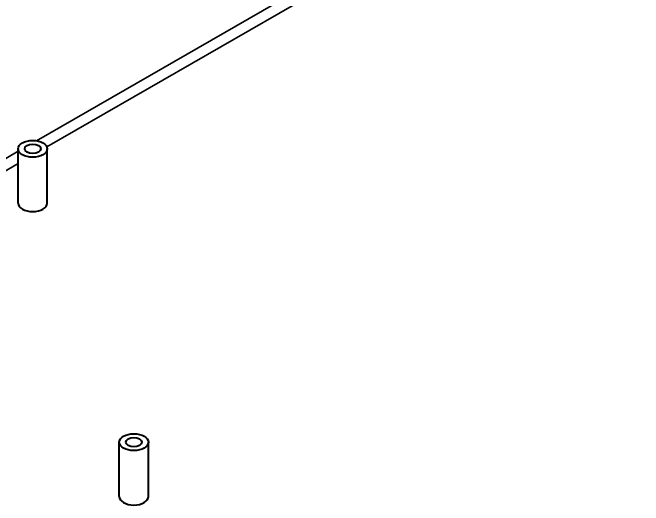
# Model space of a CAD drawing. Header units: millimetres. Extents: x 0 to 1682, y 0 to 1188.
# Drawn here: x 1311.4 to 1396.6, y 939 to 1005.6 of the extents above; entities that cross this region are included whole.
import ezdxf

# ---------------------------------------------------------------- set-up
doc = ezdxf.new("R2010")
doc.units = ezdxf.units.MM
doc.header["$LTSCALE"] = 2
doc.layers.add('가시적인 것(ISO)', color=3, linetype='Continuous', lineweight=40)
doc.layers.add('가시적인 좁은 것(ISO)', color=3, linetype='Continuous', lineweight=35)

msp = doc.modelspace()

# ---------------------------------------------------------------- linework, layer by layer
at = {"layer": '가시적인 것(ISO)'}
for p, q in [((1312.143, 979.802), (1312.143, 987.16)), ((1316.076, 979.802), (1316.076, 987.16)), ((1325.814, 940.169), (1325.814, 947.526)), ((1329.747, 940.169), (1329.747, 947.526))]:
    msp.add_line(p, q, dxfattribs=at)
for centre, major_axis in [((1314.11, 987.16), (-1.967, 0)), ((1314.11, 987.16), (-1.081, 0)), ((1327.78, 947.526), (-1.967, 0)), ((1327.78, 947.526), (-1.081, 0))]:
    msp.add_ellipse(centre, major_axis=major_axis, ratio=0.575862, dxfattribs=at)
for centre in [(1314.11, 979.802), (1327.78, 940.169)]:
    msp.add_ellipse(centre, major_axis=(1.967, 0), ratio=0.575862, start_param=3.141593, end_param=6.283185, dxfattribs=at)
at = {"layer": '가시적인 좁은 것(ISO)'}
for p, q in [((1314.635, 988.252), (1395.898, 1035.048)), ((1396.606, 1033.824), (1316.024, 987.42)), ((1273.387, 964.499), (1312.143, 986.817)), ((1312.143, 985.185), (1274.776, 963.667))]:
    msp.add_line(p, q, dxfattribs=at)

doc.saveas('drawing.dxf')
